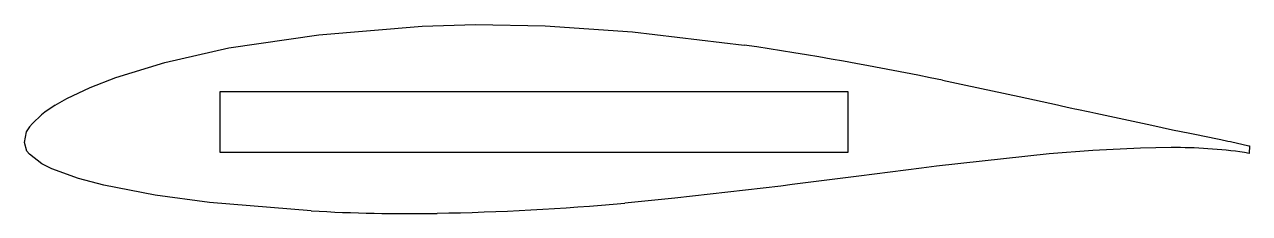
# Model space of a CAD drawing. Extents: x -18 to 96, y -6 to 12.
import ezdxf

# ---------------------------------------------------------------- set-up
doc = ezdxf.new("R2010")
doc.units = 0
doc.layers.add('INTERIOR_LOOPS', color=7, linetype='CONTINUOUS')
doc.layers.add('OUTER_LOOP', color=7, linetype='CONTINUOUS')

msp = doc.modelspace()

# ---------------------------------------------------------------- linework, layer by layer
at = {"layer": 'INTERIOR_LOOPS', "color": 3, "linetype": 'CONTINUOUS'}
for p, q in [((58.37, 5.61), (0, 5.61)), ((0, 5.61), (0, 0)), ((58.37, 0), (58.37, 5.61)), ((0, 0), (58.37, 0))]:
    msp.add_line(p, q, dxfattribs=at)
at = {"layer": 'OUTER_LOOP', "color": 3, "linetype": 'CONTINUOUS'}
for p, q in [((9.22, 10.92), (18.82, 11.72)), ((18.82, 11.72), (23.77, 11.87)), ((23.77, 11.87), (30.22, 11.75)), ((30.22, 11.75), (38.33, 11.2)), ((0.85, 9.69), (9.22, 10.92)), ((38.33, 11.2), (48.72, 9.95)), ((-5.11, 8.33), (0.85, 9.69)), ((-9.65, 6.93), (-5.11, 8.33)), ((-12.02, 6.01), (-9.65, 6.93)), ((-14.19, 4.98), (-12.02, 6.01)), ((67.13, 6.69), (69.29, 6.24)), ((69.29, 6.24), (74.26, 5.17)), ((-15.27, 4.38), (-14.19, 4.98)), ((74.26, 5.17), (75.68, 4.86)), ((75.68, 4.86), (77.82, 4.4)), ((77.82, 4.4), (78.07, 4.34)), ((78.07, 4.34), (78.71, 4.2)), ((78.71, 4.2), (79.15, 4.11)), ((79.15, 4.11), (79.16, 4.11)), ((79.16, 4.11), (79.44, 4.04)), ((79.44, 4.04), (79.6, 4.01)), ((79.6, 4.01), (80.81, 3.74)), ((80.81, 3.74), (81.38, 3.62)), ((81.38, 3.62), (86.57, 2.5)), ((-17.95, 1.89), (-17.65, 2.37)), ((86.57, 2.5), (88.51, 2.09)), ((-18.13, 0.91), (-17.95, 1.89)), ((88.51, 2.09), (90.1, 1.76)), ((90.1, 1.76), (92.08, 1.36)), ((92.08, 1.36), (92.21, 1.33)), ((92.21, 1.33), (92.98, 1.17)), ((92.98, 1.17), (93.64, 1.04)), ((-17.9, 0.11), (-18.13, 0.91)), ((-17.68, -0.18), (-17.9, 0.11)), ((81.09, 0.17), (77.03, -0.16)), ((85.54, 0.39), (81.09, 0.17)), ((88.38, 0.43), (85.54, 0.39)), ((93.64, 1.04), (93.87, 0.99)), ((93.87, 0.99), (95.6, 0.61)), ((95.6, 0.61), (95.65, 0.6)), ((95.65, 0.6), (95.63, -0.11)), ((-16.51, -1.08), (-17.68, -0.18)), ((-15.58, -1.54), (-16.51, -1.08)), ((77.03, -0.16), (66.58, -1.3)), ((95.63, -0.11), (95.18, -0.02)), ((-13.13, -2.43), (-15.58, -1.54)), ((59.35, -2.21), (53.17, -3)), ((65.19, -1.47), (59.35, -2.21)), ((66.58, -1.3), (65.19, -1.47)), ((-10.77, -3.06), (-13.13, -2.43)), ((-6.01, -3.99), (-10.77, -3.06)), ((52.12, -3.14), (42.28, -4.28)), ((53.17, -3), (52.12, -3.14)), ((-0.95, -4.66), (-6.01, -3.99)), ((42.28, -4.28), (37.62, -4.74)), ((8.49, -5.44), (-0.95, -4.66))]:
    msp.add_line(p, q, dxfattribs=at)
for centre, radius, start, end in [((-0.19, -319.34), 332.91, 78.3336, 81.5513), ((-9.9, -4.41), 10.3, 121.4305, 138.8483), ((88.35, -51.29), 51.73, 82.4087, 89.9666), ((17.5, 153.88), 159.58, 266.7645, 270.9664), ((16.17, 232.45), 238.15, 270.9664, 275.1682)]:
    msp.add_arc(centre, radius, start, end, dxfattribs=at)

doc.saveas('drawing.dxf')
